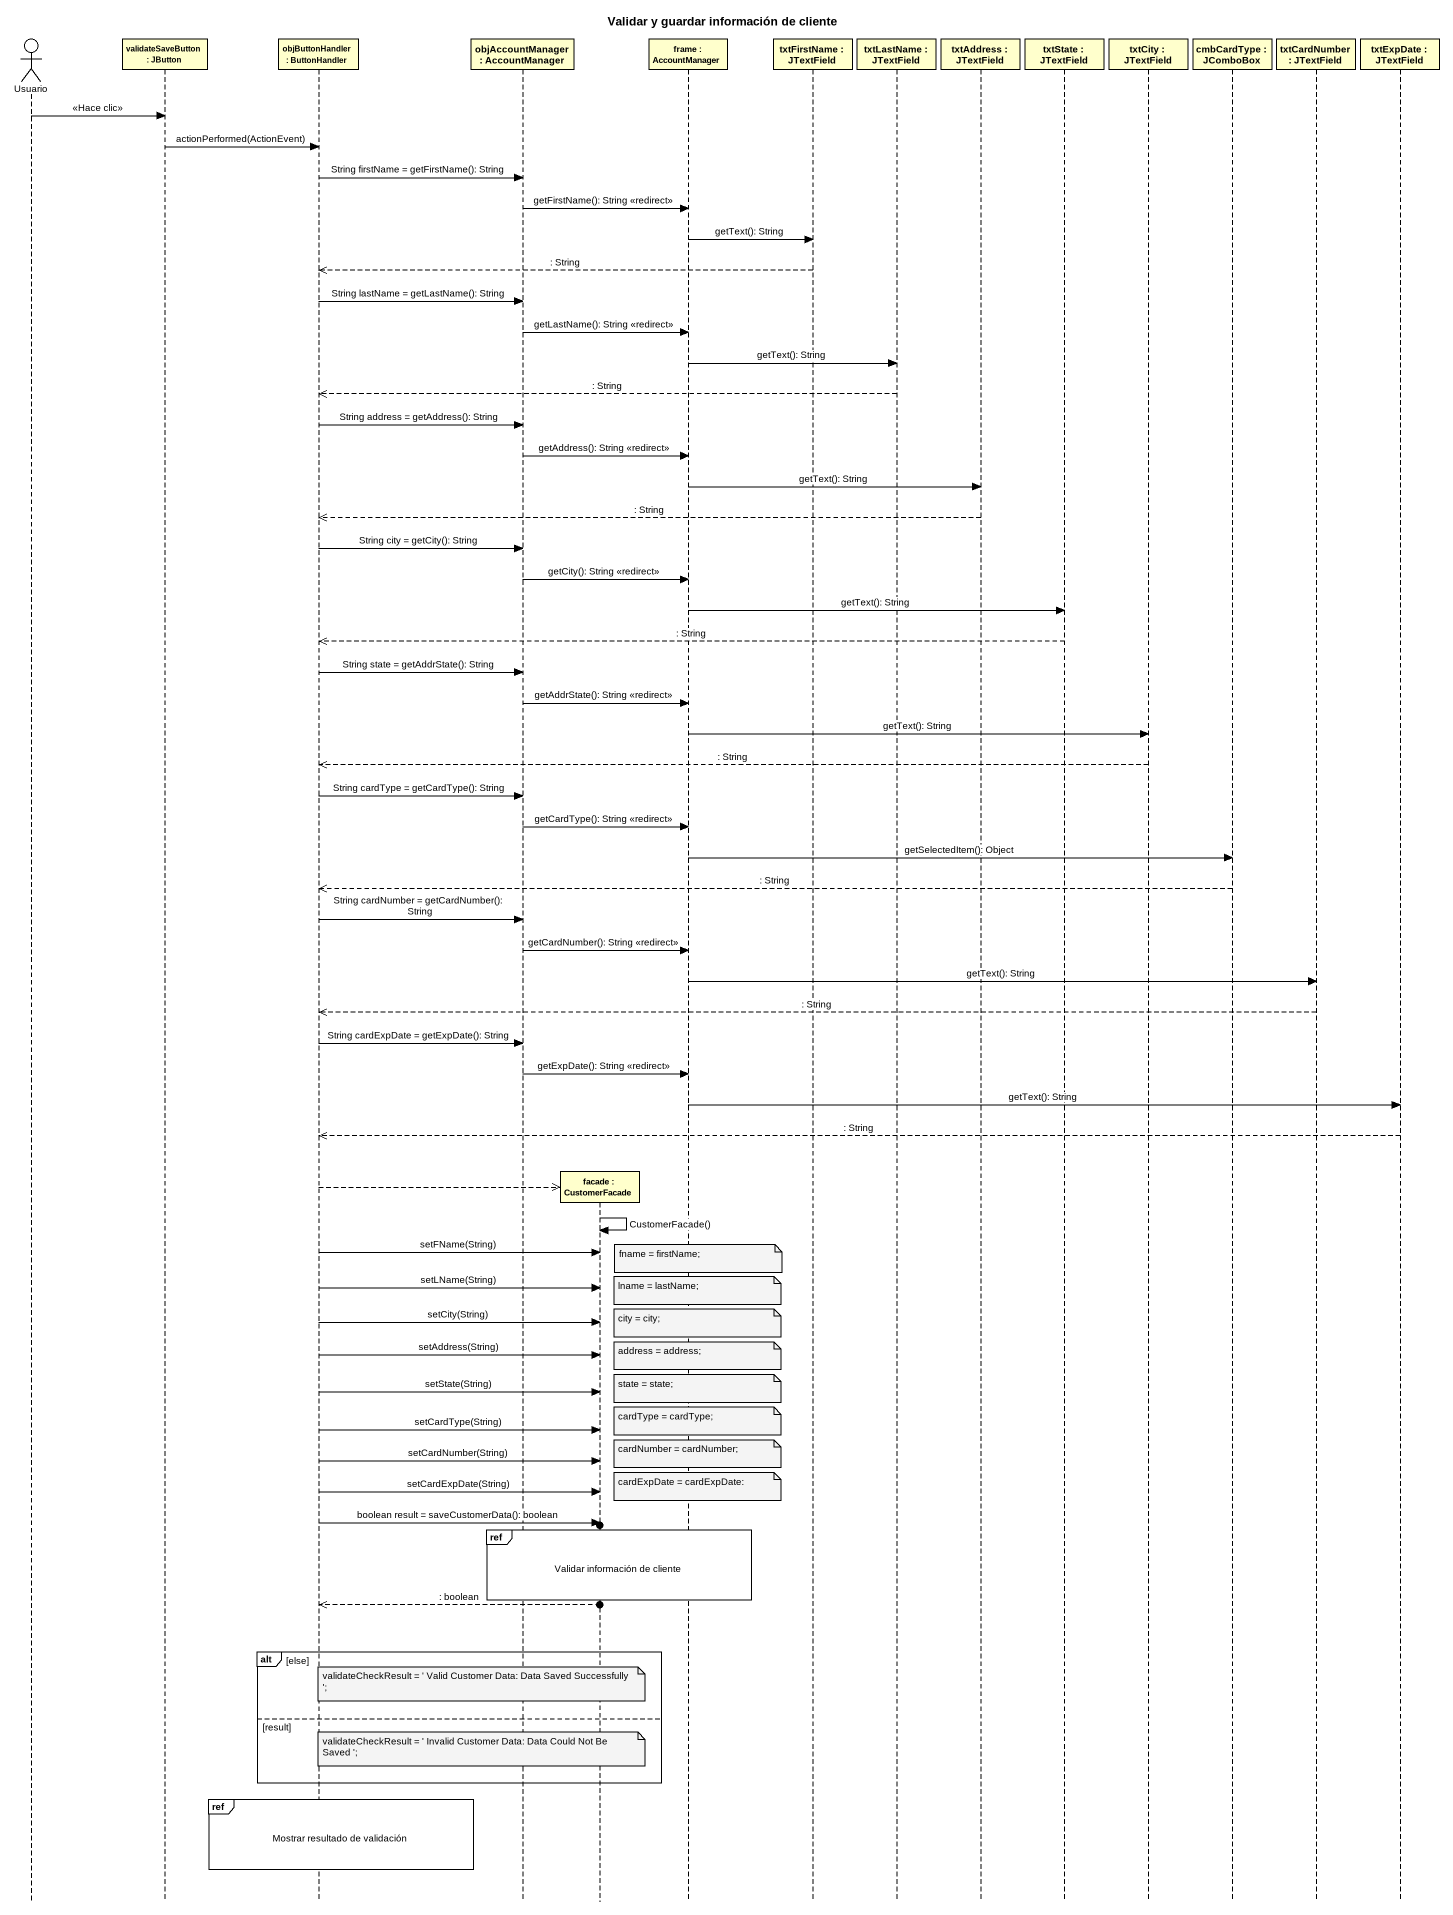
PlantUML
@startuml
title Validar y guardar información de cliente
hide footbox
actor Usuario
participant "validateSaveButton : JButton" as validateSaveButton
participant "objButtonHandler : ButtonHandler" as objButtonHandler
participant "objAccountManager : AccountManager" as objAccountManager
participant "facade : CustomerFacade" as facade
participant "frame : AccountManager" as frame_
participant "txtFirstName : JTextField" as txtFirstName
participant "txtLastName : JTextField" as txtLastName
participant "txtAddress : JTextField" as txtAddress
participant "txtState : JTextField" as txtState
participant "txtCity : JTextField" as txtCity
participant "cmbCardType : JComboBox" as cmbCardType
participant "txtCardNumber : JTextField" as txtCardNumber
participant "txtExpDate : JTextField" as txtExpDate

Usuario -> validateSaveButton : <<Hace clic>>
validateSaveButton -> objButtonHandler : actionPerformed(ActionEvent)
objButtonHandler -> objAccountManager : String firstName = getFirstName(): String
objAccountManager -> frame_ : getFirstName(): String <<redirect>>
frame_ -> txtFirstName : getText(): String
txtFirstName -->> objButtonHandler : : String
objButtonHandler -> objAccountManager : String lastName = getLastName(): String
objAccountManager -> frame_ : getLastName(): String <<redirect>>
frame_ -> txtLastName : getText(): String
txtLastName -->> objButtonHandler : : String
objButtonHandler -> objAccountManager : String address = getAddress(): String
objAccountManager -> frame_ : getAddress(): String <<redirect>>
frame_ -> txtAddress : getText(): String
txtAddress -->> objButtonHandler : : String
objButtonHandler -> objAccountManager : String city = getCity(): String
objAccountManager -> frame_ : getCity(): String <<redirect>>
frame_ -> txtState : getText(): String
txtState -->> objButtonHandler : : String
objButtonHandler -> objAccountManager : String state = getAddrState(): String
objAccountManager -> frame_ : getAddrState(): String <<redirect>>
frame_ -> txtCity : getText(): String
txtCity -->> objButtonHandler : : String
objButtonHandler -> objAccountManager : String cardType = getCardType(): String
objAccountManager -> frame_ : getCardType(): String <<redirect>>
frame_ -> cmbCardType : getSelectedItem(): Object
cmbCardType -->> objButtonHandler : : String
objButtonHandler -> objAccountManager : String cardNumber = getCardNumber(): String
objAccountManager -> frame_ : getCardNumber(): String <<redirect>>
frame_ -> txtCardNumber : getText(): String
txtCardNumber -->> objButtonHandler : : String
objButtonHandler -> objAccountManager : String cardExpDate = getExpDate(): String
objAccountManager -> frame_ : getExpDate(): String <<redirect>>
frame_ -> txtExpDate : getText(): String
txtExpDate -->> objButtonHandler : : String
objButtonHandler -->> facade **
facade -> facade : CustomerFacade()
objButtonHandler -> facade : setFName(String)
note over frame_ : fname = firstName;
objButtonHandler -> facade : setLName(String)
note over frame_ : lname = lastName;
objButtonHandler -> facade : setCity(String)
note over frame_ : city = city;
objButtonHandler -> facade : setAddress(String)
note over frame_ : address = address;
note over frame_ : state = state;
objButtonHandler -> facade : setState(String)
note over frame_ : cardType = cardType;
objButtonHandler -> facade : setCardType(String)
note over frame_ : cardNumber = cardNumber;
objButtonHandler -> facade : setCardNumber(String)
note over frame_ : cardExpDate = cardExpDate:
objButtonHandler -> facade : setCardExpDate(String)
objButtonHandler -> facade : boolean result = saveCustomerData(): boolean
ref over objAccountManager, facade, frame_ : Validar información de cliente
facade -->> objButtonHandler : : boolean
alt else
  note over objAccountManager : validateCheckResult = ' Valid Customer Data: Data Saved Successfully ';
else result
  note over objAccountManager : validateCheckResult = ' Invalid Customer Data: Data Could Not Be Saved ';
end
ref over objButtonHandler : Mostrar resultado de validación
@enduml
